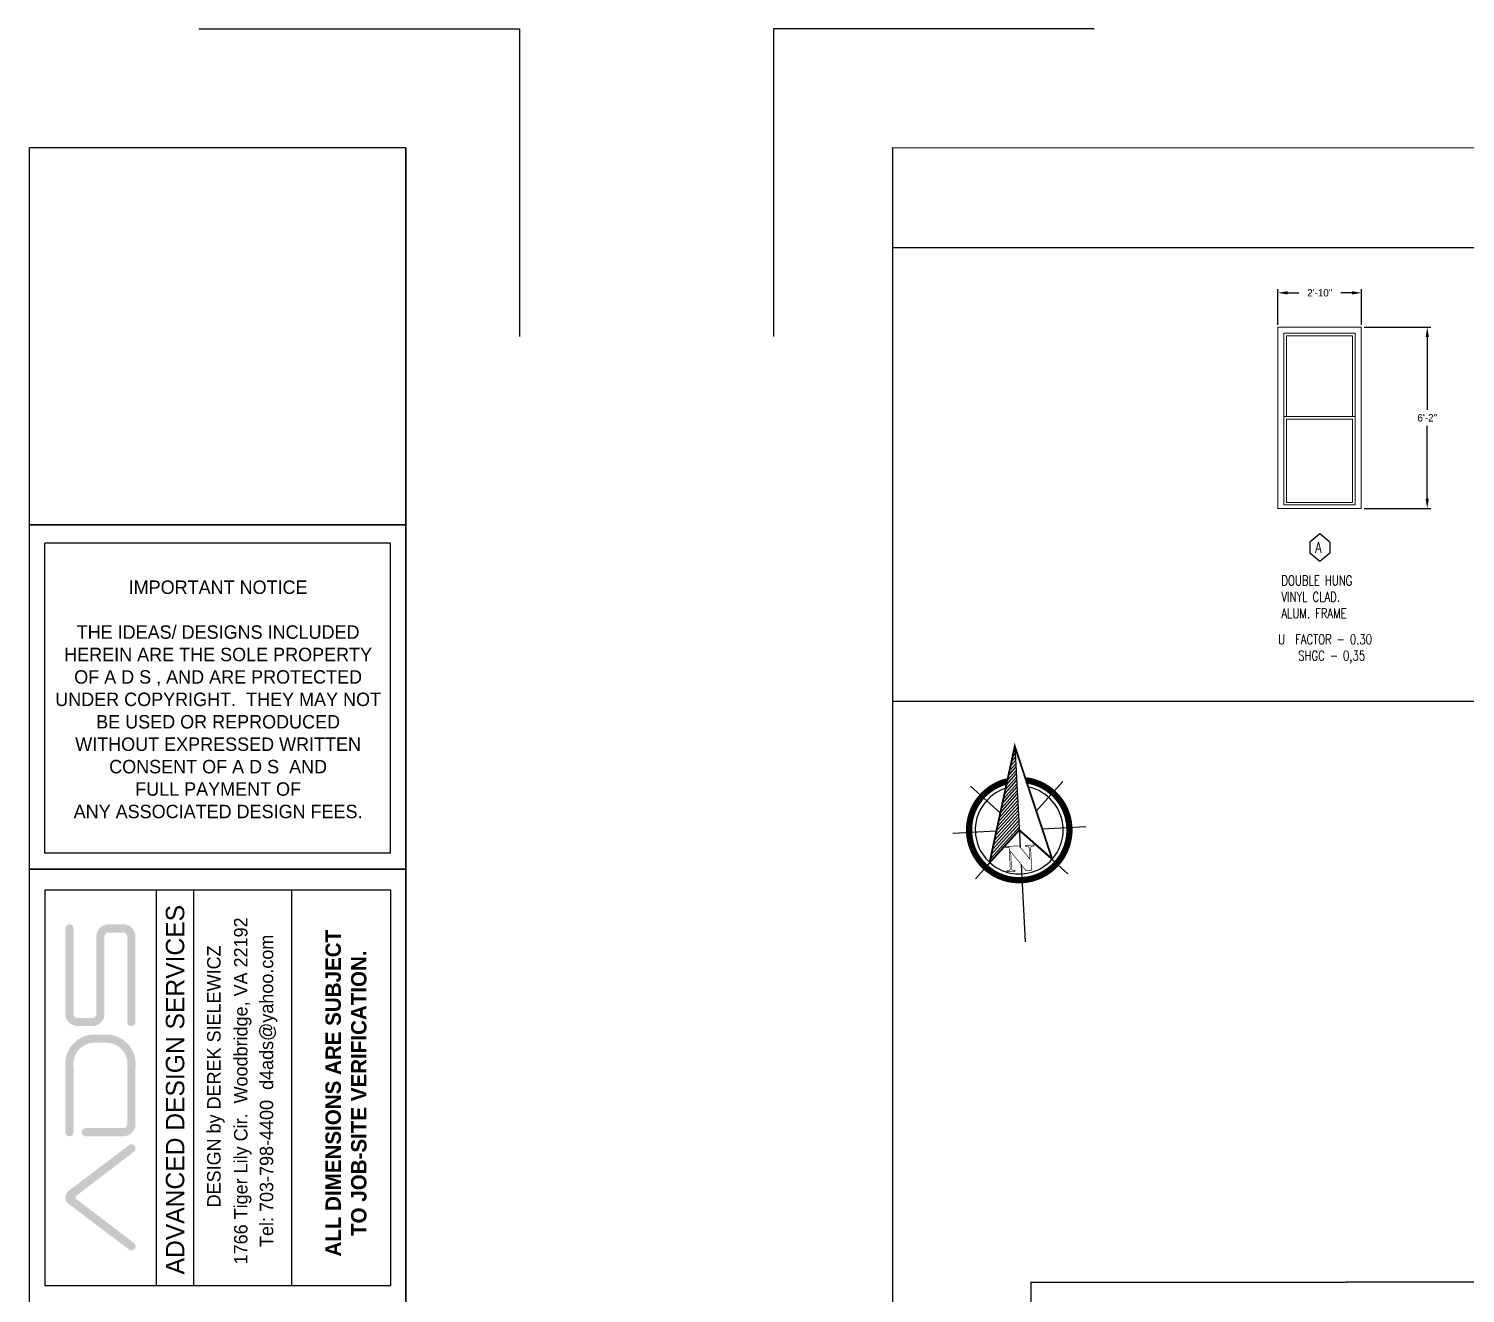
# Model space of a CAD drawing. Header units: inches. Extents: x 26998 to 46838, y -509 to 4343.
# Drawn here: x 32340 to 32926, y 3825 to 4340 of the extents above; entities that cross this region are included whole.
import ezdxf

# ---------------------------------------------------------------- set-up
doc = ezdxf.new("R2010")
doc.units = ezdxf.units.IN
doc.header["$LTSCALE"] = 0.5
doc.header["$MEASUREMENT"] = 0
doc.layers.get('Defpoints').update_dxf_attribs({"color": 140})
doc.layers.add('A-Glaz', color=51, linetype='Continuous', lineweight=25)
doc.layers.add('Dimensions', color=7, linetype='Continuous', lineweight=0)
doc.layers.add('Title Block', color=7, linetype='Continuous')
doc.layers.add('windows', color=4, linetype='Continuous')
doc.styles.add('ARCH', font='arch.shx')
doc.styles.add('HS-DESIGN-PLAN', font='GOTHIC.TTF', dxfattribs={"height": 0.09375})
doc.styles.get("Standard").update_dxf_attribs({"font": 'romans.shx', "width": 0.75})
doc.dimstyles.get("Standard").update_dxf_attribs({"dimtxt": 0.18, "dimasz": 0.18, "dimexe": 0.18, "dimexo": 0.0625, "dimgap": 0.09, "dimtad": 0, "dimtih": 1, "dimtoh": 1, "dimdec": 4, "dimzin": 0, "dimdsep": 46, "dimtxsty": 'Standard', "dimcen": 0.09, "dimadec": 0, "dimazin": 0, "dimtfac": 1, "dimtdec": 4, "dimtofl": 0, "dimtmove": 0, "dimatfit": 3, "dimfxl": 1, "dimtolj": 1, "dimtzin": 0, "dimarcsym": 0})
doc.dimstyles.new('STANDARD$0', dxfattribs={"dimscale": 0, "dimtxt": 3, "dimasz": 4, "dimexe": 4, "dimexo": 4, "dimgap": 1, "dimtad": 1, "dimdec": 0, "dimzin": 1, "dimdsep": 46, "dimlunit": 4, "dimtxsty": 'Standard', "dimblk1": 'OBLIQUE', "dimblk2": 'OBLIQUE', "dimsah": 1, "dimcen": 0, "dimdle": 2, "dimclrd": 8, "dimclre": 8, "dimclrt": 256, "dimadec": 5, "dimazin": 0, "dimtfac": 1, "dimtdec": 0, "dimtix": 1, "dimtmove": 2, "dimatfit": 3, "dimldrblk": 'OBLIQUE', "dimfxl": 1, "dimtolj": 1, "dimtzin": 3, "dimarcsym": 0})

# ---------------------------------------------------------------- blocks, each defined once
blk = doc.blocks.new('*D1228')
at = {"layer": 'Defpoints', "color": 0, "transparency": 16777216}
for p in [(33006.37, 3829.13), (32749.37, 3817.55), (33006.37, 3817.55)]:
    blk.add_point(p, dxfattribs=at)
at = {"layer": 'Title Block', "color": 0, "lineweight": -2, "transparency": 16777216}
for p, q in [((32749.37, 3817.61), (32749.37, 3829.31)), ((32749.55, 3829.13), (32877.32, 3829.13)), ((33006.19, 3829.13), (32878.42, 3829.13)), ((33006.37, 3817.61), (33006.37, 3829.31))]:
    blk.add_line(p, q, dxfattribs=at)
at = {"layer": 'Title Block', "color": 0, "transparency": 16777216}
for points in [[(32749.55, 3829.16), (32749.55, 3829.1), (32749.37, 3829.13)], [(33006.19, 3829.16), (33006.19, 3829.1), (33006.37, 3829.13)]]:
    blk.add_solid(points, dxfattribs=at)
at = {"layer": 'Title Block', "color": 0, "transparency": 16777216, "insert": (32877.87, 3829.13), "char_height": 0.18, "attachment_point": 5}
blk.add_mtext('\\A1;257.0000', dxfattribs=at)
blk = doc.blocks.new('*X797')
at = {"color": 0}
for p, q in [((147.35, -409.49), (147.62, -409.23)), ((147.55, -408.76), (147.62, -408.7)), ((146.36, -413.14), (147.62, -411.88)), ((146.55, -412.41), (147.62, -411.35)), ((146.75, -411.68), (147.62, -410.82)), ((146.95, -410.95), (147.62, -410.29)), ((147.15, -410.22), (147.62, -409.76)), ((145.56, -416.06), (147.62, -414)), ((145.76, -415.33), (147.62, -413.47)), ((145.96, -414.6), (147.62, -412.94)), ((146.16, -413.87), (147.62, -412.41)), ((144.76, -418.98), (147.62, -416.12)), ((144.96, -418.25), (147.62, -415.59)), ((145.16, -417.52), (147.62, -415.06)), ((145.36, -416.79), (147.62, -414.53)), ((143.76, -422.63), (147.62, -418.77)), ((143.96, -421.9), (147.62, -418.24)), ((144.16, -421.17), (147.62, -417.71)), ((144.36, -420.44), (147.62, -417.18)), ((144.56, -419.71), (147.62, -416.65)), ((142.96, -425.55), (147.62, -420.89)), ((143.16, -424.82), (147.62, -420.36)), ((143.36, -424.09), (147.62, -419.83)), ((143.56, -423.36), (147.62, -419.3)), ((142.76, -426.28), (147.62, -421.42))]:
    blk.add_line(p, q, dxfattribs=at)
blk = doc.blocks.new('North')
for p, q in [((-0.05, 18.32), (-0.05, 2.23)), ((-2.92, 7.82), (-7.42, 12.32)), ((2.82, 7.82), (7.32, 12.32)), ((-3.71, 4.95), (-10.67, 4.95)), ((3.61, 4.95), (10.57, 4.95)), ((-2.92, 2.08), (-7.42, -2.42)), ((2.82, 2.08), (7.32, -2.42)), ((-0.05, -0.54), (-0.05, -12.88))]:
    blk.add_line(p, q)
for points, const_width in [([(-5.06, -0.01), (-0.05, 18.32), (4.95, 0.05), (-0.05, 4.95), (-5.06, -0.01)], 0.3), ([(-1.6, -0.98), (-1.6, -1.05), (-1.59, -1.12), (-1.58, -1.18), (-1.57, -1.22), (-1.56, -1.27), (-1.54, -1.31), (-1.52, -1.33), (-1.5, -1.35), (-1.47, -1.37), (-1.44, -1.38), (-1.4, -1.4), (-1.34, -1.41), (-1.28, -1.42), (-1.21, -1.43), (-1.13, -1.43), (-1.05, -1.43), (-1.05, -1.59), (-2.39, -1.59), (-2.39, -1.43), (-2.35, -1.43), (-2.28, -1.43), (-2.21, -1.43), (-2.14, -1.42), (-2.09, -1.41), (-2.04, -1.4), (-2, -1.38), (-1.96, -1.37), (-1.94, -1.35), (-1.91, -1.33), (-1.88, -1.31), (-1.86, -1.27), (-1.85, -1.23), (-1.83, -1.18), (-1.82, -1.12), (-1.81, -1.06), (-1.81, -1), (-1.81, 2.29), (-2.39, 2.29), (-2.39, 2.44), (-0.21, 2.44), (1.39, 0.24), (1.39, 1.81), (1.39, 1.88), (1.38, 1.95), (1.37, 2), (1.36, 2.06), (1.35, 2.1), (1.33, 2.14), (1.31, 2.17), (1.29, 2.19), (1.26, 2.21), (1.22, 2.23), (1.17, 2.25), (1.12, 2.26), (1.06, 2.27), (0.99, 2.28), (0.92, 2.29), (0.84, 2.29), (0.82, 2.29), (0.82, 2.44), (2.16, 2.44), (2.16, 2.29), (2.12, 2.29), (2.04, 2.29), (1.98, 2.28), (1.92, 2.27), (1.86, 2.26), (1.81, 2.25), (1.77, 2.24), (1.73, 2.22), (1.71, 2.2), (1.69, 2.18), (1.67, 2.15), (1.65, 2.1), (1.63, 2.06), (1.62, 2.01), (1.61, 1.95), (1.61, 1.88), (1.61, 1.81), (1.61, -1.59), (0.7, -1.59), (-1.6, 1.62), (-1.6, -0.98), (-1.6, -0.98)], 0.1)]:
    blk.add_lwpolyline(points, dxfattribs=dict(const_width=const_width))
at = {"const_width": 1}
for points in [[(-8.05, 4.95, 1), (7.95, 4.95, 0.359415), (1.47, 12.8, 1)], [(-1.57, 12.8, 0.359415), (-8.05, 4.95, 1)]]:
    blk.add_lwpolyline(points, format="xyb", dxfattribs=at)
for start, end in [(105.027, 180), (0, 74.973), (180, 0)]:
    blk.add_arc((-0.05, 4.95), 7, start, end)
blk.add_blockref('*X797', (-147.67, 426.84))
blk = doc.blocks.new('*D1062')
at = {"layer": 'Defpoints', "color": 0, "transparency": 16777216}
for p in [(32884.14, 4232.57), (32849.94, 4218.57), (32884.14, 4218.57)]:
    blk.add_point(p, dxfattribs=at)
at = {"layer": 'Dimensions', "color": 8, "lineweight": -2, "transparency": 16777216}
for p, q in [((32849.94, 4219.57), (32849.94, 4234.07)), ((32853.94, 4232.57), (32858.47, 4232.57)), ((32880.14, 4232.57), (32875.61, 4232.57)), ((32884.14, 4219.57), (32884.14, 4234.07))]:
    blk.add_line(p, q, dxfattribs=at)
at = {"layer": 'Dimensions', "color": 8, "transparency": 16777216}
for points in [[(32853.94, 4233.24), (32853.94, 4231.9), (32849.94, 4232.57)], [(32880.14, 4233.24), (32880.14, 4231.9), (32884.14, 4232.57)]]:
    blk.add_solid(points, dxfattribs=at)
at = {"layer": 'Dimensions', "transparency": 16777216, "insert": (32867.04, 4232.57), "char_height": 3, "attachment_point": 5, "style": 'ARCH'}
blk.add_mtext('\\A1;2\'-10"', dxfattribs=at)
blk = doc.blocks.new('*D1063')
at = {"layer": 'Defpoints', "color": 0, "transparency": 16777216}
for p in [(32884.14, 4218.57), (32884.14, 4144.57), (32910.89, 4144.57)]:
    blk.add_point(p, dxfattribs=at)
at = {"layer": 'Dimensions', "color": 8, "lineweight": -2, "transparency": 16777216}
for p, q in [((32885.14, 4218.57), (32912.39, 4218.57)), ((32910.89, 4214.57), (32910.89, 4184.86)), ((32910.89, 4148.57), (32910.89, 4178.28)), ((32885.14, 4144.57), (32912.39, 4144.57))]:
    blk.add_line(p, q, dxfattribs=at)
at = {"layer": 'Dimensions', "color": 8, "transparency": 16777216}
for points in [[(32910.22, 4214.57), (32911.55, 4214.57), (32910.89, 4218.57)], [(32910.22, 4148.57), (32911.55, 4148.57), (32910.89, 4144.57)]]:
    blk.add_solid(points, dxfattribs=at)
at = {"layer": 'Dimensions', "transparency": 16777216, "insert": (32910.89, 4181.57), "char_height": 3, "attachment_point": 5, "style": 'ARCH'}
blk.add_mtext('\\A1;6\'-2"', dxfattribs=at)

msp = doc.modelspace()

# ---------------------------------------------------------------- hatches: boundary and pattern name
at = {"layer": 'Title Block'}
h = msp.add_hatch(color=256, dxfattribs=at)
h.paths.add_polyline_path([(32383.307677, 3882.2702663, 0.1912949762), (32383.9756571, 3883.3052721), (32383.9756571, 3883.9523184, 0.1065363828), (32383.6970632, 3884.597938, 0.1989123674), (32382.6138719, 3885.2747076), (32382.0631966, 3885.2747076, 0.1139636446), (32381.3693915, 3884.9873242), (32356.7896182, 3866.409196, 0.5149988252), (32356.7896182, 3860.9750802), (32381.3693915, 3842.396952, 0.1139636446), (32382.0631966, 3842.1095685), (32382.6138719, 3842.1095685, 0.1989123674), (32383.6970632, 3842.7863382, 0.1065363829), (32383.9756571, 3843.4319578), (32383.9756571, 3844.0790041, 0.1912949762), (32383.307677, 3845.1140099), (32359.8932491, 3862.9984788, -0.5343557179), (32359.8932491, 3864.3857974)])
h.paths.add_polyline_path([(32378.9693065, 3888.6122747, 0.4142135624), (32383.9756571, 3893.6186254), (32383.9756571, 3916.7583619, 0.440849221), (32372.2941723, 3930.1086303), (32367.0718214, 3930.1086303, 0.440849221), (32355.3903366, 3916.7583619), (32355.3903366, 3890.2810583, 0.4142135624), (32357.0591201, 3888.6122747, 0.4142135624), (32358.7279037, 3890.2810583), (32358.7279037, 3916.7583619, -0.4500136067), (32367.0718214, 3926.7710632), (32372.2941723, 3926.7710632, -0.4500136067), (32380.63809, 3916.7583619), (32380.63809, 3893.6186254, -0.4142135624), (32378.9693065, 3891.9498418), (32363.7342543, 3891.9498418, 0.4142135624), (32362.0654707, 3890.2810583, 0.4142135624), (32363.7342543, 3888.6122747)])
h.paths.add_polyline_path([(32368.0142133, 3938.5503304, -0.4142135624), (32366.3454298, 3936.8815469), (32360.3966872, 3936.8815469, -0.4142135624), (32358.7279037, 3938.5503304), (32358.7279037, 3973.3715518, 0.4142135624), (32357.0591201, 3975.0403354, 0.4142135624), (32355.3903366, 3973.3715518), (32355.3903366, 3938.5503304, 0.4142135624), (32360.3966872, 3933.5439798), (32366.3454298, 3933.5439798, 0.4142135624), (32371.3517804, 3938.5503304), (32371.3517804, 3970.0339847, -0.4142135624), (32373.0205639, 3971.7027683), (32378.9693065, 3971.7027683, -0.4142135624), (32380.63809, 3970.0339847), (32380.63809, 3935.2127634, 0.4142135624), (32382.3068736, 3933.5439798, 0.4142135624), (32383.9756571, 3935.2127634), (32383.9756571, 3970.0339847, 0.4142135624), (32378.9693065, 3975.0403354), (32373.0205639, 3975.0403354, 0.4142135624), (32368.0142133, 3970.0339847)])
h = msp.add_hatch(color=256, dxfattribs=at)
h.paths.add_polyline_path([(32383.307677, 3882.2702663, 0.1912949762), (32383.9756571, 3883.3052721), (32383.9756571, 3883.9523184, 0.1065363828), (32383.6970632, 3884.597938, 0.1989123674), (32382.6138719, 3885.2747076), (32382.0631966, 3885.2747076, 0.1139636446), (32381.3693915, 3884.9873242), (32356.7896182, 3866.409196, 0.5149988252), (32356.7896182, 3860.9750802), (32381.3693915, 3842.396952, 0.1139636446), (32382.0631966, 3842.1095685), (32382.6138719, 3842.1095685, 0.1989123674), (32383.6970632, 3842.7863382, 0.1065363829), (32383.9756571, 3843.4319578), (32383.9756571, 3844.0790041, 0.1912949762), (32383.307677, 3845.1140099), (32359.8932491, 3862.9984788, -0.5343557179), (32359.8932491, 3864.3857974)])
h.paths.add_polyline_path([(32378.9693065, 3888.6122747, 0.4142135624), (32383.9756571, 3893.6186254), (32383.9756571, 3916.7583619, 0.440849221), (32372.2941723, 3930.1086303), (32367.0718214, 3930.1086303, 0.440849221), (32355.3903366, 3916.7583619), (32355.3903366, 3890.2810583, 0.4142135624), (32357.0591201, 3888.6122747, 0.4142135624), (32358.7279037, 3890.2810583), (32358.7279037, 3916.7583619, -0.4500136067), (32367.0718214, 3926.7710632), (32372.2941723, 3926.7710632, -0.4500136067), (32380.63809, 3916.7583619), (32380.63809, 3893.6186254, -0.4142135624), (32378.9693065, 3891.9498418), (32363.7342543, 3891.9498418, 0.4142135624), (32362.0654707, 3890.2810583, 0.4142135624), (32363.7342543, 3888.6122747)])
h.paths.add_polyline_path([(32368.0142133, 3938.5503304, -0.4142135624), (32366.3454298, 3936.8815469), (32360.3966872, 3936.8815469, -0.4142135624), (32358.7279037, 3938.5503304), (32358.7279037, 3973.3715518, 0.4142135624), (32357.0591201, 3975.0403354, 0.4142135624), (32355.3903366, 3973.3715518), (32355.3903366, 3938.5503304, 0.4142135624), (32360.3966872, 3933.5439798), (32366.3454298, 3933.5439798, 0.4142135624), (32371.3517804, 3938.5503304), (32371.3517804, 3970.0339847, -0.4142135624), (32373.0205639, 3971.7027683), (32378.9693065, 3971.7027683, -0.4142135624), (32380.63809, 3970.0339847), (32380.63809, 3935.2127634, 0.4142135624), (32382.3068736, 3933.5439798, 0.4142135624), (32383.9756571, 3935.2127634), (32383.9756571, 3970.0339847, 0.4142135624), (32378.9693065, 3975.0403354), (32373.0205639, 3975.0403354, 0.4142135624), (32368.0142133, 3970.0339847)])

# ---------------------------------------------------------------- linework, layer by layer
for p, q in [((32692.7981281, 4251.007392), (34187.4573628, 4251.007392)), ((32692.7981281, 4065.9897026), (34187.4573628, 4065.9897026))]:
    msp.add_line(p, q)
msp.add_lwpolyline([(32692.3981281, 4291.6919129, 0.5, 0.5, 0), (34187.4573628, 4291.6919129, 0, 0, 0), (34187.4573628, 3165.2426914, 0.5, 0.5, 0), (32692.3981281, 3165.2426914, 0.5, 0.5, 0)], format="xyseb")
at = {"const_width": 0.5}
msp.add_lwpolyline([(32692.7981281, 3165.2426914), (32692.7981281, 4291.6919129)], dxfattribs=at)
msp.add_lwpolyline([(32692.7981281, 3165.2426914), (32692.7981281, 4291.6919129)], dxfattribs=at)
at = {"layer": 'A-Glaz', "lineweight": 9}
for p, q in [((32883.936853, 4218.5695574), (32849.936853, 4218.5695574)), ((32849.936853, 4218.5695574), (32883.936853, 4218.5695574)), ((32849.936853, 4218.5695574), (32883.936853, 4218.5695574)), ((32849.936853, 4156.5695574), (32849.936853, 4218.5695574)), ((32849.936853, 4218.5695574), (32849.936853, 4156.5695574)), ((32849.936853, 4218.5695574), (32849.936853, 4156.5695574)), ((32849.936853, 4218.5695574), (32849.936853, 4144.5695574)), ((32881.436853, 4216.0695574), (32852.436853, 4216.0695574)), ((32852.436853, 4182.0695574), (32852.436853, 4216.0695574)), ((32853.436853, 4215.0695574), (32853.436853, 4182.0695574)), ((32853.436853, 4215.0695574), (32880.436853, 4215.0695574)), ((32880.436853, 4215.0695574), (32880.436853, 4182.0695574)), ((32881.436853, 4182.0695574), (32881.436853, 4216.0695574)), ((32883.936853, 4218.5695574), (32883.936853, 4144.5695574)), ((32883.936853, 4218.5695574), (32884.136853, 4218.5695574)), ((32852.436853, 4182.0695574), (32852.436853, 4146.0695574)), ((32852.436853, 4182.0695574), (32881.436853, 4182.0695574)), ((32853.436853, 4181.0695574), (32853.436853, 4147.0695574)), ((32853.436853, 4181.0695574), (32880.436853, 4181.0695574)), ((32880.436853, 4147.0695574), (32880.436853, 4181.0695574)), ((32881.436853, 4146.0695574), (32881.436853, 4182.0695574)), ((32883.936853, 4144.5695574), (32849.936853, 4144.5695574)), ((32852.436853, 4146.0695574), (32881.436853, 4146.0695574)), ((32853.436853, 4147.0695574), (32880.436853, 4147.0695574)), ((32873.936853, 4144.5695574), (32877.936853, 4144.5695574)), ((32877.936853, 4144.5695574), (32873.936853, 4144.5695574)), ((32873.936853, 4144.5695574), (32877.936853, 4144.5695574))]:
    msp.add_line(p, q, dxfattribs=at)
at = {"layer": 'Title Block'}
for p, q in [((32409.8282212, 4340.2688729), (32540.6318062, 4340.2688729)), ((32409.8282212, 4340.2688729), (32540.6318062, 4340.2688729)), ((32409.8282212, 4340.2688729), (32540.6318062, 4340.2688729)), ((32409.8282212, 4340.2688729), (32540.6318062, 4340.2688729)), ((32409.8282212, 4340.2688729), (32540.6318062, 4340.2688729)), ((32409.8282212, 4340.2688729), (32540.6318062, 4340.2688729)), ((32409.8282212, 4340.2688729), (32540.6318062, 4340.2688729)), ((32409.8282212, 4340.2688729), (32540.6318062, 4340.2688729)), ((32540.6318062, 4340.2688729), (32540.6318062, 4214.7783929)), ((32540.6318062, 4340.2688729), (32540.6318062, 4214.7783929)), ((32540.6318062, 4340.2688729), (32540.6318062, 4214.7783929)), ((32540.6318062, 4340.2688729), (32540.6318062, 4214.7783929)), ((32540.6318062, 4340.2688729), (32540.6318062, 4214.7783929)), ((32540.6318062, 4340.2688729), (32540.6318062, 4214.7783929)), ((32540.6318062, 4340.2688729), (32540.6318062, 4214.7783929)), ((32540.6318062, 4340.2688729), (32540.6318062, 4214.7783929)), ((32540.6318062, 4340.2688729), (32540.6318062, 4214.7783929)), ((32540.6318062, 4340.2688729), (32540.6318062, 4214.7783929)), ((32540.6318062, 4340.2688729), (32540.6318062, 4214.7783929)), ((32540.6318062, 4340.2688729), (32540.6318062, 4214.7783929)), ((32540.6318062, 4340.2688729), (32540.6318062, 4214.7783929)), ((32540.6318062, 4340.2688729), (32540.6318062, 4214.7783929)), ((32540.6318062, 4340.2688729), (32540.6318062, 4214.7783929)), ((32540.6318062, 4340.2688729), (32540.6318062, 4214.7783929)), ((32540.6318062, 4340.2688729), (32540.6318062, 4214.7783929)), ((32540.6318062, 4340.2688729), (32540.6318062, 4214.7783929)), ((32540.6318062, 4340.2688729), (32540.6318062, 4214.7783929)), ((32540.6318062, 4340.2688729), (32540.6318062, 4214.7783929)), ((32540.6318062, 4340.2688729), (32540.6318062, 4214.7783929)), ((32540.6318062, 4340.2688729), (32540.6318062, 4214.7783929)), ((32540.6318062, 4340.2688729), (32540.6318062, 4214.7783929)), ((32540.6318062, 4340.2688729), (32540.6318062, 4214.7783929)), ((32540.6318062, 4340.2688729), (32540.6318062, 4214.7783929)), ((32540.6318062, 4340.2688729), (32540.6318062, 4214.7783929)), ((32540.6318062, 4340.2688729), (32540.6318062, 4214.7783929)), ((32540.6318062, 4340.2688729), (32540.6318062, 4214.7783929)), ((32540.6318062, 4340.2688729), (32540.6318062, 4214.7783929)), ((32540.6318062, 4340.2688729), (32540.6318062, 4214.7783929)), ((32775.0247531, 4340.2688729), (32644.2211681, 4340.2688729)), ((32775.0247531, 4340.2688729), (32644.2211681, 4340.2688729)), ((32775.0247531, 4340.2688729), (32644.2211681, 4340.2688729)), ((32775.0247531, 4340.2688729), (32644.2211681, 4340.2688729)), ((32775.0247531, 4340.2688729), (32644.2211681, 4340.2688729)), ((32775.0247531, 4340.2688729), (32644.2211681, 4340.2688729)), ((32644.2211681, 4340.2688729), (32644.2211681, 4214.7783929)), ((32644.2211681, 4340.2688729), (32644.2211681, 4214.7783929)), ((32644.2211681, 4340.2688729), (32644.2211681, 4214.7783929)), ((32644.2211681, 4340.2688729), (32644.2211681, 4214.7783929)), ((32775.0247531, 4340.2688729), (32644.2211681, 4340.2688729)), ((32775.0247531, 4340.2688729), (32644.2211681, 4340.2688729)), ((32775.0247531, 4340.2688729), (32644.2211681, 4340.2688729)), ((32775.0247531, 4340.2688729), (32644.2211681, 4340.2688729)), ((32775.0247531, 4340.2688729), (32644.2211681, 4340.2688729)), ((32775.0247531, 4340.2688729), (32644.2211681, 4340.2688729)), ((32644.2211681, 4340.2688729), (32644.2211681, 4214.7783929)), ((32644.2211681, 4340.2688729), (32644.2211681, 4214.7783929)), ((32644.2211681, 4340.2688729), (32644.2211681, 4214.7783929)), ((32644.2211681, 4340.2688729), (32644.2211681, 4214.7783929)), ((32340.697188, 3165.2426815), (32340.697188, 4291.6919029)), ((32494.312188, 4291.6919029), (32340.697188, 4291.6919029)), ((32494.312188, 3165.2426815), (32494.312188, 4291.6919029)), ((32692.7981281, 4291.6919129), (32692.7981281, 3165.2426914)), ((32340.697188, 4138.0094029), (32494.312188, 4138.0094029)), ((32340.697188, 4138.0094029), (32494.312188, 4138.0094029)), ((32340.697188, 4138.0094029), (32494.312188, 4138.0094029)), ((32340.697188, 4138.0094029), (32494.312188, 4138.0094029)), ((32494.312188, 4138.0094029), (32340.697188, 4138.0094029)), ((32346.967188, 4004.1006529), (32346.967188, 4130.4219029)), ((32488.042188, 4130.4219029), (32346.967188, 4130.4219029)), ((32346.967188, 4004.1006529), (32346.967188, 4130.4219029)), ((32488.042188, 4004.1006529), (32488.042188, 4130.4219029)), ((32488.042188, 4004.1006529), (32346.967188, 4004.1006529)), ((32340.697188, 3997.5094029), (32494.312188, 3997.5094029)), ((32340.697188, 3997.5094029), (32494.312188, 3997.5094029)), ((32340.697188, 3997.5094029), (32494.312188, 3997.5094029)), ((32494.312188, 3997.5094029), (32340.697188, 3997.5094029)), ((32347.022313, 3989.1006529), (32488.042188, 3989.1006529)), ((32347.022313, 3989.1006529), (32347.022313, 3827.5964037)), ((32347.022313, 3989.1006529), (32347.022313, 3827.5964037)), ((32392.5537853, 3827.5964037), (32392.5537853, 3989.1006529)), ((32392.5537853, 3827.5964037), (32392.5537853, 3989.1006529)), ((32407.8080171, 3827.5964037), (32407.8080171, 3989.1006529)), ((32407.8080171, 3827.5964037), (32407.8080171, 3989.1006529)), ((32447.8080171, 3827.5964037), (32447.8080171, 3989.1006529)), ((32447.8080171, 3827.5964037), (32447.8080171, 3989.1006529)), ((32488.042188, 3989.1006529), (32488.042188, 3827.5964037)), ((32488.042188, 3827.5964037), (32346.967188, 3827.5964037))]:
    msp.add_line(p, q, dxfattribs=at)
at = {"layer": 'Title Block', "const_width": 0.5}
for points in [[(32340.697188, 4291.6919029), (32494.312188, 4291.6919029)], [(32340.697188, 3165.2426815), (32340.697188, 4291.6919029)], [(32494.312188, 3165.2426815), (32494.312188, 4291.6919029)], [(32340.697188, 4138.0094029), (32494.312188, 4138.0094029)], [(32340.697188, 4138.0094029), (32494.312188, 4138.0094029)], [(32340.697188, 3997.5094029), (32494.312188, 3997.5094029)], [(32340.697188, 3997.5094029), (32494.312188, 3997.5094029)]]:
    msp.add_lwpolyline(points, dxfattribs=at)
at = {"layer": 'windows'}
for p, q in [((32867.0685126, 4134.3198449), (32862.9435126, 4130.9448449)), ((32871.1935126, 4130.9448449), (32867.0685126, 4134.3198449)), ((32862.9435126, 4130.9448449), (32862.9435126, 4126.4448449)), ((32867.0685126, 4123.0698449), (32862.9435126, 4126.4448449)), ((32871.1935126, 4126.4448449), (32867.0685126, 4123.0698449)), ((32871.1935126, 4130.9448449), (32871.1935126, 4126.4448449))]:
    msp.add_line(p, q, dxfattribs=at)

# ---------------------------------------------------------------- block references
at = {"xscale": 2.559999999999999, "yscale": 2.559999999999999, "zscale": 2.559999999999999, "rotation": 3.052882514792429}
msp.add_blockref('North', (32745.2732815, 4000.8489014), dxfattribs=at)

# ---------------------------------------------------------------- texts
at = {"layer": 'Title Block', "insert": (32417.6952641, 4066.752633), "char_height": 5.48625, "width": 1080.556998024, "attachment_point": 5, "style": 'HS-DESIGN-PLAN'}
msp.add_mtext('IMPORTANT NOTICE \\P\\P\\pxt2;THE IDEAS/ DESIGNS INCLUDED \\PHEREIN ARE THE SOLE PROPERTY \\POF A D S , AND ARE PROTECTED \\PUNDER COPYRIGHT.  THEY MAY NOT \\PBE USED OR REPRODUCED \\PWITHOUT EXPRESSED WRITTEN \\PCONSENT OF A D S  AND \\PFULL PAYMENT OF \\PANY ASSOCIATED DESIGN FEES.', dxfattribs=at)
at = {"layer": 'Title Block', "char_height": 4, "attachment_point": 1}
for s, insert in [('DOUBLE HUNG\\PVINYL CLAD.\\PALUM. FRAME', (32851.3954425, 4117.2403299)), ('U  FACTOR - 0.30\\P    SHGC - 0,35', (32850.0452444, 4093.2989784))]:
    msp.add_mtext_dynamic_manual_height_columns(s, width=200.612051485, gutter_width=30, heights=[0], dxfattribs=dict(at, insert=insert))
at = {"layer": 'Title Block', "attachment_point": 5, "rotation": 90, "style": 'HS-DESIGN-PLAN'}
for s, insert, char_height, width in [('ADVANCED DESIGN SERVICES', (32400.1915629, 3907.6160963), 7.50975, 200.725788003), ('1766 Tiger Lily Cir.  Woodbridge, VA 22192', (32427.7579449, 3907.11951), 5.48625, 248.576827248), ('1766 Tiger Lily Cir.  Woodbridge, VA 22192', (32427.7579449, 3907.11951), 5.48625, 248.576827248), ('Tel: 703-798-4400  d4ads@yahoo.com', (32438.2658579, 3907.142537), 5.48625, 248.576827248), ('Tel: 703-798-4400  d4ads@yahoo.com', (32438.2658579, 3907.142537), 5.48625, 248.576827248), ('\\P{\\fCentury Gothic|b1|i0|c0|p34;\\H1.1429x;ALL DIMENSIONS ARE SUBJECT \\PTO JOB-SITE VERIFICATION.}', (32465.3204697, 3906.1657314), 5.48625, 248.576827248), ('\\P{\\fCentury Gothic|b1|i0|c0|p34;\\H1.1429x;ALL DIMENSIONS ARE SUBJECT \\PTO JOB-SITE VERIFICATION.}', (32465.3204697, 3906.1657314), 5.48625, 248.576827248), ('DESIGN by DEREK SIELEWICZ', (32416.784302, 3913.0236049), 5.48625, 248.576827248), ('DESIGN by DEREK SIELEWICZ', (32416.784302, 3913.0236049), 5.48625, 248.576827248)]:
    msp.add_mtext(s, dxfattribs=dict(at, insert=insert, char_height=char_height, width=width))
at = {"layer": 'windows', "insert": (32865.2297788, 4130.9958003), "char_height": 4.5, "attachment_point": 1}
msp.add_mtext_dynamic_manual_height_columns('A', width=3.5, gutter_width=30, heights=[0], dxfattribs=at)

# ---------------------------------------------------------------- dimensions: what is measured, and where the dimension line sits
at = {"layer": 'Dimensions'}
dim = msp.add_linear_dim(base=(32884.136853, 4232.5695574), p1=(32849.936853, 4218.5695574), p2=(32884.136853, 4218.5695574), dimstyle='STANDARD$0', override={"dimscale": 1, "dimexe": 1.5, "dimexo": 1, "dimgap": 1.5, "dimtad": 0, "dimtih": 1, "dimtoh": 1, "dimzin": 0, "dimtxsty": 'ARCH', "dimsah": 0, "dimcen": 1.5, "dimdle": 0, "dimfxl": 2}, dxfattribs=at)
dim.commit()
dim.dimension.update_dxf_attribs({"geometry": '*D1062', "text_midpoint": (32867.036853, 4232.5695574)})
dim = msp.add_linear_dim(base=(32910.8853081, 4144.5695574), p1=(32884.136853, 4218.5695574), p2=(32884.136853, 4144.5695574), angle=90, dimstyle='STANDARD$0', override={"dimscale": 1, "dimexe": 1.5, "dimexo": 1, "dimgap": 1.5, "dimtad": 0, "dimtih": 1, "dimtoh": 1, "dimzin": 0, "dimtxsty": 'ARCH', "dimsah": 0, "dimcen": 1.5, "dimdle": 0, "dimfxl": 2}, dxfattribs=at)
dim.commit()
dim.dimension.update_dxf_attribs({"geometry": '*D1063', "text_midpoint": (32910.8853081, 4181.5695574)})
at = {"layer": 'Title Block'}
dim = msp.add_linear_dim(base=(33006.3686292, 3829.13323), p1=(32749.3686292, 3817.5473968), p2=(33006.3686292, 3817.5473968), dimstyle='Standard', dxfattribs=at)
dim.commit()
dim.dimension.update_dxf_attribs({"geometry": '*D1228', "text_midpoint": (32877.8686292, 3829.13323)})

doc.saveas('drawing.dxf')
